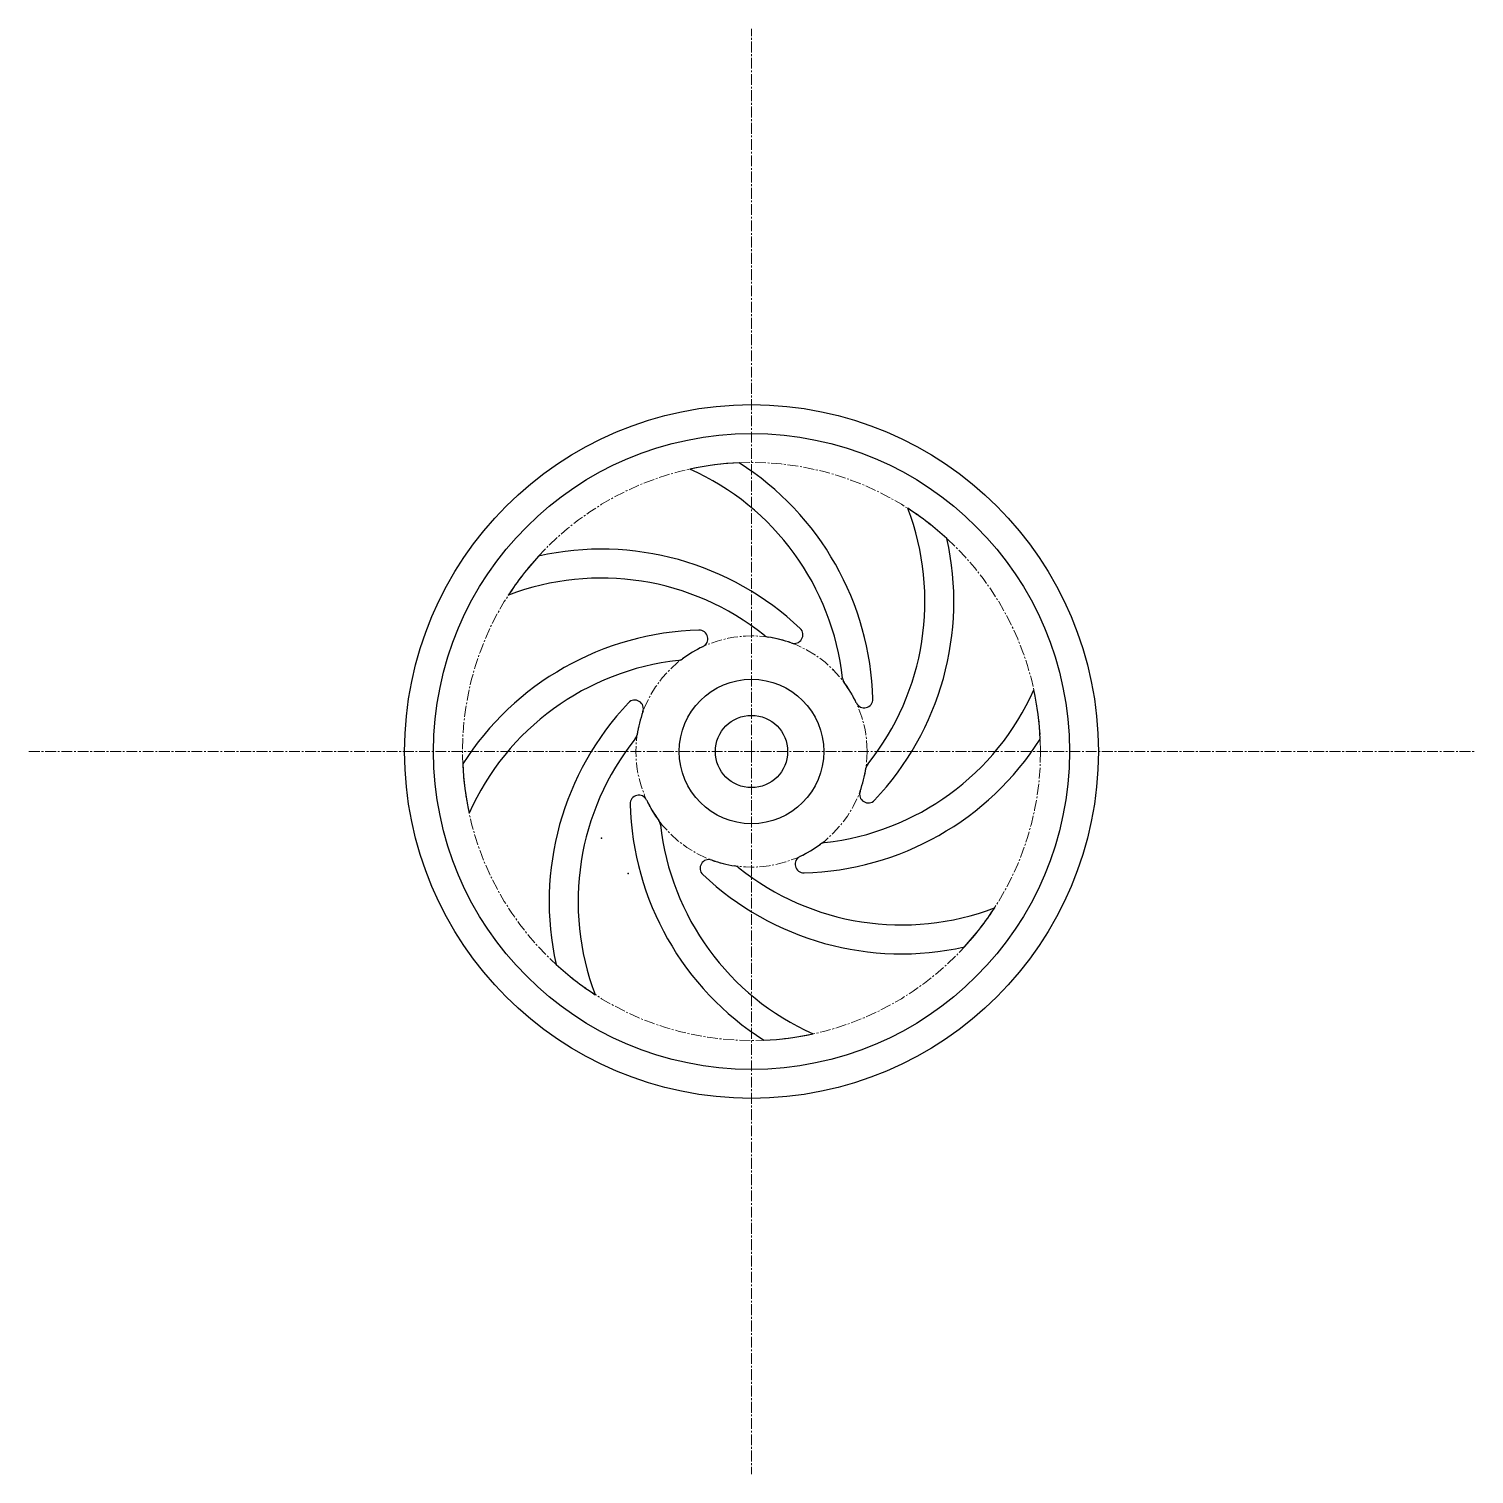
# Model space of a CAD drawing. Header units: inches. Extents: x 500 to 600, y 450 to 550.
import ezdxf

# ---------------------------------------------------------------- set-up
doc = ezdxf.new("R2010")
doc.units = ezdxf.units.IN
doc.header["$MEASUREMENT"] = 0
doc.linetypes.add('CENTER2', pattern=[1.125, 0.75, -0.125, 0.125, -0.125])
doc.layers.add('line', color=9, linetype='CENTER2', lineweight=5)

# ---------------------------------------------------------------- blocks, each defined once
blk = doc.blocks.new('*U1')
for centre, radius, start, end in [((-3.76, -16.74), 20, 46.5115, 102.5424), ((6.63, -10.74), 20, 137.4576, 147.2796), ((-3.76, -16.74), 18, 51.2671, 110.9436), ((7.88, -2.23), 0.6, 231.2671, 261.6725), ((6.63, -10.74), 8, 69.8753, 81.6725), ((9.59, -2.66), 0.6, 249.8753, 46.5115)]:
    blk.add_arc(centre, radius, start, end)
blk = doc.blocks.new('*U2')
at = {"color": 0, "linetype": 'ByBlock', "lineweight": -2, "transparency": 16777216}
for p, rotation in [((552.9, 512.28), 315.0000000000001), ((560.74, 506.63), 270), ((537.72, 502.9), 45), ((562.28, 497.1), 225.0000000000001), ((539.26, 493.37), 90), ((547.1, 487.72), 135), ((556.63, 489.26), 180)]:
    blk.add_blockref('*U1', p, dxfattribs=dict(at, rotation=rotation))
blk.add_blockref('*U1', (543.37, 510.74), dxfattribs=at)

msp = doc.modelspace()

# ---------------------------------------------------------------- linework, layer by layer
for radius in [24, 22, 5, 2.5]:
    msp.add_circle((550, 500), radius)
for p in [(555.66, 505.66), (556.93, 504), (550, 500), (539.61, 494), (541.47, 491.56)]:
    msp.add_point(p)
at = {"layer": 'line'}
for p, q in [((550, 500), (550, 550)), ((500, 500), (600, 500)), ((550, 500), (550, 450))]:
    msp.add_line(p, q, dxfattribs=at)
for radius in [20, 8]:
    msp.add_circle((550, 500), radius, dxfattribs=at)

# ---------------------------------------------------------------- block references
msp.add_blockref('*U2', (0, 0))

doc.saveas('drawing.dxf')
